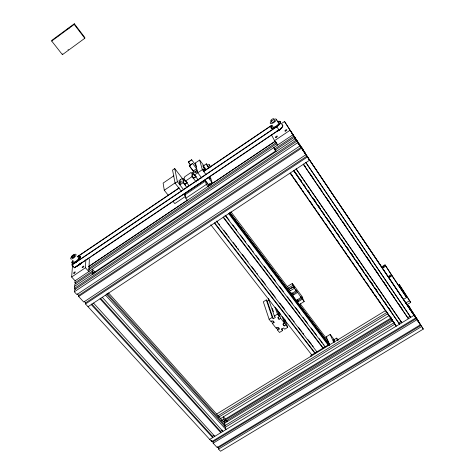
<?xml version="1.0" encoding="UTF-8"?>
<svg xmlns="http://www.w3.org/2000/svg" width="475" height="475" viewBox="0 0 475 475"><rect width="100%" height="100%" fill="white"/><g stroke="black" fill="none" stroke-linecap="round" stroke-linejoin="round"><path stroke-width="0.71" d="M94.774 273.077L94.798 272.021L92.334 269.236L92.275 271.189L93.617 272.697L93.575 274.081L92.227 272.573L74.854 284.204L74.581 288.266L75.495 289.269M92.168 274.55L92.227 272.573M415.079 316.813L415.773 317.918L211.731 441.637L85.518 303.976L85.565 302.83L84.241 301.387M88.397 258.18L89.342 259.255L88.873 271.558L85.458 267.734L85.827 259.819M305.306 153.924L305.811 154.755L83.748 302.047L78.684 296.525L78.749 295.391L77.413 293.93M299.392 145.154L299.885 145.968L76.897 294.571L74.338 291.787L74.48 289.714L296.768 141.194L307.337 157.029L85.518 303.976M75.858 283.783L74.949 282.791L75.086 280.796L71.648 277.014L72.538 265.299M279.686 129.568L74.498 267.841L71.974 264.818L277.032 126.386M74.498 267.841L71.974 264.818M84.788 38.285L84.859 37.561L74.32 23.75L51.888 40.304L51.698 41.046L62.409 54.672L84.788 38.285L74.207 24.439L74.32 23.75M62.409 54.672L62.557 53.889M51.698 41.046L74.207 24.439M71.957 265.014L277.453 126.291M182.792 179.033L174.741 168.578L172.562 170.068L175.109 183.19L181.402 191.283M190.635 165.14L188.361 162.034L191.686 159.766L196.638 166.434M188.397 162.189L191.686 159.766M173.892 175.774L163.127 183.095L164.273 190.243L168.393 195.463M194.245 172.401L189.27 165.739L192.636 163.453L196.692 168.928M189.311 165.9L192.636 163.453M201.792 178.089L197.76 172.763L195.195 163.091L199.631 160.075L203.514 165.258M164.273 190.243L175.257 182.792M175.109 183.19L177.371 181.652L174.741 168.578M196.674 168.667L193.39 170.893L193.598 171.707L191.288 173.274L191.087 172.455L184.549 176.89L184.733 177.715L182.436 179.277L182.257 178.446L178.998 180.654L179.318 182.204L180.227 183.374M203.508 165.769L206.322 163.863M179.318 182.204L181.088 181.005L181.319 182.097L179.544 183.303L179.871 184.876L183.166 182.643L182.982 181.794L185.297 180.227L185.487 181.07L189.098 185.761M197.357 171.237L195.569 172.449L195.29 171.38L197.072 170.169M196.151 181.895L192.108 176.587L191.9 175.756L194.227 174.177L196.021 176.54M185.487 181.07L192.108 176.587M198.479 180.322L194.435 175.014L202.332 169.67L199.631 160.075M77.247 256.749L179.063 187.892M184.585 184.163L187.037 182.501M193.171 178.357L196.24 176.278M203.597 171.303L271.682 125.258M78.464 256.114L179.099 188.058M184.621 184.324L187.079 182.667M193.212 178.517L195.67 176.854M203.644 171.463L271.759 125.4M280.957 123.91L284.525 121.505L297.041 141.045L284.525 121.505M74.516 267.639L90.476 256.88M91.705 256.055L199.737 183.249M200.967 182.418L278.926 129.883A5.106 1.912 -34.7 0 1 277.81 130.572M209.428 185.761L205.105 180.037L184.858 193.675L185.838 198.229L187.815 200.765M185.102 194.786L205.402 181.112L208.875 185.701M185.713 196.24L174.806 203.585L172.971 201.263M185.838 198.229L206.34 184.442L205.105 180.037M71.648 277.014L85.458 267.734M208.662 184.906L212.07 182.62L210.176 176.273M275.933 141.972L277.59 145.047L274.568 140.659L289.898 130.358M88.789 266.41L187.144 200.343M208.044 186.301L275.049 141.295M88.356 266.831L275.209 141.318M88.861 268.351L276.034 142.726M88.772 269.735L276.628 143.711M75.086 280.796L292.885 134.799M74.949 282.791L92.275 271.189M275.755 150.807L274.562 149.079L293.752 136.224M275.898 151.638L275.114 150.13L294.369 137.239L297.962 142.963M92.423 273.499L93.617 272.697M94.216 272.413L275.951 150.795M74.718 286.223L295.248 138.694L299.458 145.012L296.952 141.146M74.581 288.266L296.139 140.161M74.338 291.787L297.677 142.684L296.768 141.194M78.749 295.391L300.936 147.446M78.684 296.525L301.435 148.259M85.565 302.83L306.832 156.192M88.023 306.707L309.51 160.241L308.56 158.692M269.034 299.47L268.363 298.603L274.378 316.053L275.417 317.389L273.256 318.743L267.294 301.215L266.285 299.921L263.322 301.791L269.141 319.343L271.071 321.795L272.727 320.756L274.075 322.478L272.418 323.517L276.248 328.379L277.899 327.346L279.235 329.044L277.584 330.077L279.484 332.488L282.536 330.588L281.817 328.534M287.369 286.562L292.303 283.433L302.13 296.554L302.89 298.383L301.91 297.077L302.45 298.365L304.202 301.518L299.25 304.623M267.294 301.215L268.856 300.23M288.082 288.361L293.033 285.226L292.303 283.433M289.204 289.245L293.55 286.49L294.548 287.82L293.033 285.226M290.932 288.509L294.025 286.556M289.305 291.46L294.292 288.307L293.55 286.49M291.157 293.918L296.139 290.771L295.735 289.786L301.103 297.386L296.139 300.509M292.683 294.251L297.029 291.507M292.457 295.634L297.433 292.499M297.635 300.817L301.969 298.098L300.687 296.388L301.103 297.386M269.141 319.343L272.211 317.413L266.285 299.921M274.378 316.053L277.459 314.117L275.007 307.159M297.421 302.207L302.379 299.096L301.969 298.098M276.901 309.605L279.377 316.588L277.709 317.633L279.057 319.354L280.719 318.315L278.326 311.588M282.085 316.433L284.525 323.208L282.863 324.241L284.198 325.951L285.849 324.918L283.153 317.454M381.312 267.152L385.005 264.854L406.564 297.54L403.441 299.452M285.018 319.859L287.737 327.346L284.679 329.252L283.658 327.94L281.509 329.282L282.536 330.588M388.924 277.703L391.988 275.803L406.564 297.54M329.65 345.016L326.135 336.876L330.178 334.394L334.079 339.607M333.949 339.726L336.508 338.158M216.558 414.093L385.635 310.519M217.586 416.005L386.828 312.443M218.494 417.252L387.689 313.791M405.252 303.299L409.563 300.663L410.727 302.409L407.039 304.659M220.162 418.808L389.536 315.353M221.433 420.63L223.885 419.128L223.428 416.812L225.388 419.021L225.637 420.274L227.014 421.824L226.759 420.565L227.733 421.663M225.334 419.057L391.204 317.882M225.233 420.096L391.727 318.582M222.983 421.521L224.954 420.327L223.885 419.128M226.07 420.987L392.409 319.628M224.438 423.272L392.872 320.69M224.075 426.146L394.119 322.697M225.144 427.369L395.063 324.057M91.253 304.576L212.705 437.612L212.479 436.299L214.053 435.343M100.011 298.781L220.828 432.678L220.584 431.377L222.698 430.095M293.603 170.472L398.846 323.071L401.149 321.67L401.814 322.786L296.174 169.058M303.282 164.065L407.734 317.668L410.05 316.261L410.738 317.365L305.9 162.628M209.707 439.434L414.052 315.358L306.731 155.877L421.604 326.562L218.553 449.083L220.542 451.25L423.302 329.08L421.99 327.008M419.704 323.671L420.405 324.787L217.152 447.551L213.144 443.181L212.919 441.863L416.284 318.6M213.144 443.181L416.985 319.711M218.553 449.083L218.316 447.759L420.897 325.446M173.583 201.442L173.256 201.103M337.547 339.595L337.79 340.433M211.975 440.836L212.919 441.863M217.384 446.738L218.316 447.759M208.97 167.948L207.308 165.252L207.735 165.632M91.788 303.976L212.479 436.299M93.528 303.068L214.813 436.335M100.522 298.205L220.584 431.377M210.449 166.933L208.792 164.249L210.668 166.891M102.297 297.273L222.947 431.395M105.551 295.118L225.963 429.56L225.488 427.162L106.537 294.15M107.035 293.259L225.156 425.487L224.212 420.773L225.281 421.966L224.954 420.327M108.508 292.867L224.681 423.118M272.211 317.413L273.256 318.743M277.459 314.117L279.377 316.588M280.719 318.315L284.525 323.208M285.849 324.918L287.737 327.346M183.653 194.174L185.903 197.066M179.544 183.303L180.453 184.472M275.577 307.794L280.903 314.664M284.008 318.672L285.784 320.963M177.371 181.652L183.659 189.763M210.787 224.74L311.713 354.884M182.982 181.794L185.701 185.315M214.676 222.864L315.186 353.109M183.166 182.643L186.782 187.328M214.368 223.054L315.204 353.673M186.2 181.402L187.108 182.578M216.938 221.362L217.847 222.537M218.749 223.713L219.652 224.889M223.719 230.173L227.341 234.876M228.243 236.051L229.146 237.227M233.213 242.517L236.829 247.22M237.737 248.395L238.64 249.571M242.256 254.268L246.323 259.558M247.226 260.733L248.134 261.909M251.75 266.612L255.817 271.896M256.72 273.072L257.628 274.247M261.244 278.95L265.311 284.24M270.281 290.706L275.257 297.166M279.775 303.044L284.751 309.51M289.269 315.382L292.434 319.497M293.336 320.673L294.245 321.848M298.312 327.138L301.928 331.841M302.83 333.017L303.733 334.192M307.806 339.477L311.422 344.179M312.324 345.355L313.227 346.53M216.19 220.964L316.867 351.791M191.9 175.756L193.693 178.107M223.303 216.944L323.338 348.175M223.119 217.253L323.344 348.68M189.27 165.739L194.204 172.241M225.578 215.436L229.164 220.151M232.744 224.871L236.776 230.173M240.362 234.888L245.735 241.959M248.419 245.498L251.554 249.624M252.451 250.8L253.347 251.982M256.037 255.52L259.172 259.641M264.1 266.125L268.126 271.433M269.022 272.608L269.919 273.79M270.815 274.966L275.743 281.449M279.775 286.757L283.355 291.472M287.387 296.774L292.315 303.258M295.45 307.384L299.927 313.28M303.062 317.407L307.545 323.297M311.125 328.017L316.498 335.089M319.188 338.622L322.323 342.748M323.22 343.93L324.116 345.105M224.954 215.151L325.019 346.786M208.727 184.621L209.618 185.802M229.704 212.396L329.24 344.173M230.096 213.049L329.205 344.333M229.662 213.293L328.783 344.428M229.134 213.257L328.943 345.242M228.653 213.584L328.047 344.933M206.34 184.442L208.287 187.013M188.361 162.034L190.594 164.985M195.29 171.38L196.181 172.562M195.195 163.091L196.056 164.243M326.135 336.876L327.008 338.034M209.54 183.445L210.876 185.22M230.969 211.856L290.415 290.777M291.757 292.553L293.538 294.922M297.035 299.464L298.454 301.435M300.242 303.798L327.928 340.51M202.332 169.67L205.871 174.378M208.086 177.323L212.07 182.62M294.292 288.307L296.139 290.771M302.379 299.096L304.202 301.518M207.967 165.917L208.216 166.256M338.622 339.946L337.903 339.097L338.218 339.851M275.251 149.714L273.79 147.6L274.562 149.079M275.114 150.13L275.91 151.282M390.444 316.962L391.715 318.79M291.157 174.022L292.843 176.463M294.957 179.508L297.065 182.554M298.757 184.989L301.287 188.646M302.557 190.469L303.4 191.692M306.357 195.955L307.622 197.784M310.157 201.436L312.265 204.482M313.957 206.922L315.222 208.745M317.757 212.402L319.443 214.837M321.551 217.882L322.822 219.711M325.351 223.369L327.043 225.803M329.151 228.849L331.265 231.895M332.951 234.335L334.643 236.77M336.751 239.816L338.865 242.862M340.551 245.296L342.243 247.736M344.351 250.782L346.465 253.828M348.151 256.262L350.687 259.92M351.951 261.749L354.059 264.795M355.751 267.229L357.016 269.058M359.551 272.715L361.659 275.761M363.351 278.196L364.616 280.024M367.151 283.676L368.838 286.116M370.951 289.162L373.059 292.208M374.751 294.642L376.438 297.083M378.124 299.517L380.659 303.175M381.924 304.997L384.037 308.043M385.724 310.484L388.259 314.135M389.524 315.964L392.481 320.227M393.324 321.45L394.167 322.668M290.486 173.31L298.912 185.476M299.755 186.687L306.5 196.418M307.343 197.636L314.088 207.361M314.931 208.578L344.013 250.539M344.856 251.75L351.601 261.482M352.438 262.699L359.183 272.424M360.026 273.642L377.31 298.573M378.153 299.79L381.52 304.653M382.363 305.87L389.108 315.602M389.951 316.819L396.215 326.188L290.077 173.096M293.882 170.341L295.141 172.17M298.086 176.439L299.345 178.268M300.188 179.491L301.447 181.319M303.549 184.365L305.651 187.417M307.753 190.463L309.854 193.515M312.799 197.784L314.058 199.613M314.901 200.83L316.16 202.659M318.268 205.711L320.37 208.757M322.472 211.808L324.573 214.854M326.675 217.906L328.777 220.952M332.981 227.05L335.083 230.102M337.185 233.148L339.287 236.2M341.388 239.252L342.647 241.08M347.694 248.395L348.953 250.224M351.898 254.493L354 257.545M356.102 260.591L357.36 262.42M360.305 266.689L361.564 268.517M362.407 269.741L363.666 271.569M365.768 274.615L367.87 277.667M369.972 280.713L372.073 283.765M375.018 288.034L376.277 289.863M380.481 295.961L381.746 297.789M384.685 302.058L386.787 305.11M388.888 308.156L390.99 311.208M293.657 170.727L399.505 324.188L398.846 323.071M296.115 168.809L401.149 321.67M295.931 173.143L297.19 174.966M300.129 179.229L301.387 181.058M303.489 184.098L304.748 185.927M307.681 190.19L308.94 192.013M313.981 199.322L315.24 201.145M318.173 205.408L319.432 207.231M328.664 220.626L329.923 222.454M332.025 225.5L333.284 227.323M343.354 241.935L344.613 243.764M346.708 246.804L347.967 248.633M350.906 252.896L352.165 254.719M357.2 262.028L358.459 263.851M361.398 268.114L362.657 269.942M371.889 283.332L373.148 285.16M375.244 288.206L377.346 291.246M379.442 294.292L380.701 296.115M304.232 164.997L305.562 167.063M310.151 173.814L313.91 179.342M318.499 186.093L321.836 191.003M326.426 197.754L329.763 202.665M334.353 209.416L338.111 214.938M342.552 221.368L346.037 226.599M350.627 233.35L353.964 238.26M358.797 245.266L362.312 250.539M366.712 256.91L370.464 262.42M374.828 268.951L378.379 274.063M383.171 281.224L386.288 285.707M391.103 292.891L394.44 297.801M399.03 304.552L402.367 309.463M303.365 164.303L408.417 318.778L407.734 317.668M276.777 126.748L279.009 130.025M305.811 162.397L410.05 316.261M276.29 119.255L278.653 122.752M410.637 308.833L408.393 305.496L423.302 329.08M290.575 130.999L302.949 149.5M407.176 304.131L412.983 312.758M291.424 132.394L293.194 135.114L292.588 134.122M415.091 316.095L413.315 313.375L414.188 314.759M296.566 140.262L302.842 149.655L300.372 145.843M302.355 148.859L304.481 152.012M409.45 307.776L407.229 304.546L410.792 309.902L408.262 306.013M410.121 308.839L415.352 316.671L412.817 312.776M414.675 315.596L418.629 321.474M418.505 321.492L416.706 318.731L417.596 320.144M298.971 144.21L305.318 153.71L302.807 149.833M304.813 152.891L412.828 313.132M413.517 314.213L418.796 322.115L416.225 318.167M418.101 321.017L419.781 323.517M413.001 313.518L414.2 315.305L411.629 311.351M410.727 302.409L399.154 284.424L409.563 300.663M385.005 264.854L391.988 275.803M411.32 310.288L411.985 311.339M409.343 307.901L411.867 311.897M305.389 153.502L301.809 147.808L302.433 148.835M307.895 157.605L304.238 151.792L304.885 152.843M299.957 144.923L300.432 145.7M294.221 136.408L294.684 137.174M294.577 137.239L295.521 138.789M294.928 137.976L295.545 138.991M204.986 168.275L204.511 167.384M204.897 168.132L204.565 167.515M271.415 134.793L274.568 140.659M330.178 334.394L333.759 342.499M329.585 345.218L329.187 344.286L310.668 355.633L311.036 356.577M283.225 323.232L284.198 325.951M278.344 317.336L279.057 319.354M272.276 308.293L273.481 311.79M278.766 327.679L279.235 329.044M276.652 327.34L277.584 330.077M273.618 321.118L274.075 322.478M271.51 320.797L272.418 323.517M194.227 174.177L194.435 175.014M211.506 440.319L211.731 441.637M57.558 36.735A1.799 1.704 37.8 0 1 58.098 36.041M68.044 28.773A1.799 1.716 40.4 0 1 69.207 28.144M68.311 28.773A1.805 1.722 40.3 0 1 68.709 28.553M68.37 49.62A1.781 1.692 34.5 0 1 67.978 49.833M205.461 170.109A3.426 0.439 56.1 0 1 203.466 166.957A3.426 0.439 56.1 0 1 203.478 166.119M334.376 341.638A3.076 0.333 57.8 0 1 333.705 339.904M80.382 263.56A3.432 1.223 -41.2 0 1 79.717 264.159M281.788 124.652A5.557 2.084 -34.7 0 1 281.924 127.383A5.557 2.084 -34.7 0 1 276.901 131.219M279.579 121.386A5.569 2.06 -34.7 0 1 279.134 124.782A5.569 2.06 -34.7 0 1 273.03 128.482A5.569 2.06 -34.7 0 1 271.528 126.273M81.908 262.271A5.278 1.882 -41.2 0 1 76.006 266.499M79.948 264.058A5.278 1.882 -41.2 0 1 76.76 266.101M80.513 263.316A4.851 1.728 -41.2 0 1 79.568 264.171M74.367 255.419A1.722 0.6 -41.1 0 1 74.444 256.346A1.722 0.6 -41.1 0 1 72.74 257.753A1.722 0.6 -41.1 0 1 72.075 257.313M79.438 258.697A4.863 1.71 -41.1 0 1 77.039 261.339M74.136 263.079A4.863 1.71 -41.1 0 1 73.37 263.251M72.455 262.889A4.863 1.71 -41.1 0 1 72.372 262.378M77.199 256.791A4.863 1.71 -41.1 0 1 79.604 258.008A4.863 1.71 -41.1 0 1 74.296 262.817A4.863 1.71 -41.1 0 1 72.835 260.745M78.048 257.218A3.444 1.211 -41.1 0 1 76.998 260.442A3.444 1.211 -41.1 0 1 73.352 261.476M73.488 255.033A3.45 1.199 -41.1 0 1 75.958 255.283A3.45 1.199 -41.1 0 1 71.903 258.952A3.45 1.199 -41.1 0 1 71.541 256.797M72.123 256.168A3.45 1.199 -41.1 0 1 72.782 255.562M78.909 256.12A5.29 1.864 -41.1 0 1 79.355 259.148A5.29 1.864 -41.1 0 1 73.465 263.506A5.29 1.864 -41.1 0 1 73.055 260.448M77.87 256.268A5.29 1.864 -41.1 0 1 79.818 258.067A5.29 1.864 -41.1 0 1 74.237 263.061A5.29 1.864 -41.1 0 1 72.325 261.232M81.195 262.901A3.859 1.377 -41.2 0 1 78.998 264.896M78.215 265.365A3.859 1.377 -41.2 0 1 77.49 265.679M329.181 343.686A4.72 0.54 57.8 0 1 328.403 341.323M329.448 344.066A4.34 0.499 57.8 0 1 328.647 342.487M328.451 341.964A4.34 0.499 57.8 0 1 328.409 341.668M328.546 341.958A4.72 0.54 57.8 0 1 328.385 341.204M334.709 342.279A3.462 0.374 57.8 0 1 333.723 339.744M334.584 341.329A3.462 0.374 57.8 0 1 334.358 339.892M281.645 127.419A4.067 1.526 -34.7 0 1 279.947 129.426M279.098 130.061A4.067 1.526 -34.7 0 1 276.486 131.278M282.108 124.854A5.557 2.084 -34.7 0 1 281.96 127.674A5.557 2.084 -34.7 0 1 277.032 131.385M281.669 127.371A5.106 1.912 -34.7 0 1 280.945 128.226M274.413 120.122A1.817 0.665 -34.8 0 1 274.497 121.083A1.817 0.665 -34.8 0 1 272.567 122.39A1.817 0.665 -34.8 0 1 271.813 121.885M277.976 121.594A5.118 1.894 -34.7 0 1 279.33 123.922A5.118 1.894 -34.7 0 1 273.327 127.977A5.118 1.894 -34.7 0 1 272.003 125.632M277.911 122.443A3.622 1.342 -34.7 0 1 278.095 124.373A3.622 1.342 -34.7 0 1 274.235 126.979A3.622 1.342 -34.7 0 1 272.727 125.946M274.212 119.278A3.634 1.33 -34.8 0 1 276.011 120.478A3.634 1.33 -34.8 0 1 271.403 123.601A3.634 1.33 -34.8 0 1 271.213 121.309M278.718 124.949A5.118 1.894 -34.7 0 1 276.711 126.611M273.428 128.155A5.118 1.894 -34.7 0 1 272.561 128.262M277.715 121.446A5.569 2.06 -34.7 0 1 279.716 123.755A5.569 2.06 -34.7 0 1 272.882 128.309A5.569 2.06 -34.7 0 1 272.104 125.186M334.643 341.347A3.076 0.333 57.8 0 1 334.252 339.886M337.6 340.433A3.076 0.321 57.7 0 1 336.502 338.23A3.076 0.321 57.7 0 1 337.464 339.126M180.512 180.191A4.685 0.748 56 0 1 180.678 179.752M205.509 170.27A3.853 0.493 56.1 0 1 203.116 166.422A3.853 0.493 56.1 0 1 203.656 166.149M205.865 170.026A3.853 0.493 56.1 0 1 203.472 166.185A3.853 0.493 56.1 0 1 204.007 165.912M194.097 171.57A4.827 0.677 56 0 1 193.883 170.976M205.74 169.765A3.426 0.433 56.1 0 1 203.775 166.636A3.426 0.433 56.1 0 1 203.876 165.917M208.567 167.859A3.426 0.422 56.1 0 1 206.388 164.255A3.426 0.422 56.1 0 1 207.462 164.884M210.253 178.998L209.024 177.234L210.253 178.998M204.203 170.947L202.967 169.171L204.203 170.947M82.751 267.514A1.093 0.398 -41.2 0 0 83.832 266.172A1.093 0.398 -41.2 0 0 82.407 266.908A1.093 0.398 -41.2 0 0 82.751 267.514M74.159 273.291A1.093 0.392 -41.5 0 0 75.252 271.943A1.093 0.392 -41.5 0 0 73.839 272.674A1.093 0.392 -41.5 0 0 74.159 273.291M285.606 131.047A1.152 0.439 -34.5 0 0 286.841 129.758A1.152 0.439 -34.5 0 0 285.214 130.393A1.152 0.439 -34.5 0 0 285.606 131.047M276.082 137.453A1.146 0.439 -34.8 0 0 277.317 136.159A1.146 0.439 -34.8 0 0 275.714 136.788A1.146 0.439 -34.8 0 0 276.082 137.453M383.64 267.354A1.027 0.576 -31.8 0 0 384.964 266.226A1.027 0.576 -31.8 0 0 383.515 266.297A1.027 0.576 -31.8 0 0 383.64 267.354M389.494 276.628A1.051 0.6 -31.6 0 0 390.836 275.476A1.051 0.6 -31.6 0 0 389.352 275.53A1.051 0.6 -31.6 0 0 389.494 276.628M271.605 120.965A1.817 0.659 -34.8 0 0 273.849 118.958A1.817 0.659 -34.8 0 0 271.48 119.682A1.817 0.659 -34.8 0 0 271.605 120.965M72.158 257.094A1.728 0.6 -41.1 0 0 74.136 254.986A1.728 0.6 -41.1 0 0 72.046 255.859A1.728 0.6 -41.1 0 0 72.158 257.094M192.399 174.384A1.087 0.398 -37.4 0 0 193.646 173.12A1.087 0.398 -37.4 0 0 192.215 173.672A1.087 0.398 -37.4 0 0 192.399 174.384M183.498 180.411A1.087 0.392 -37.7 0 0 184.751 179.146A1.087 0.392 -37.7 0 0 183.338 179.687A1.087 0.392 -37.7 0 0 183.498 180.411"/></g></svg>
